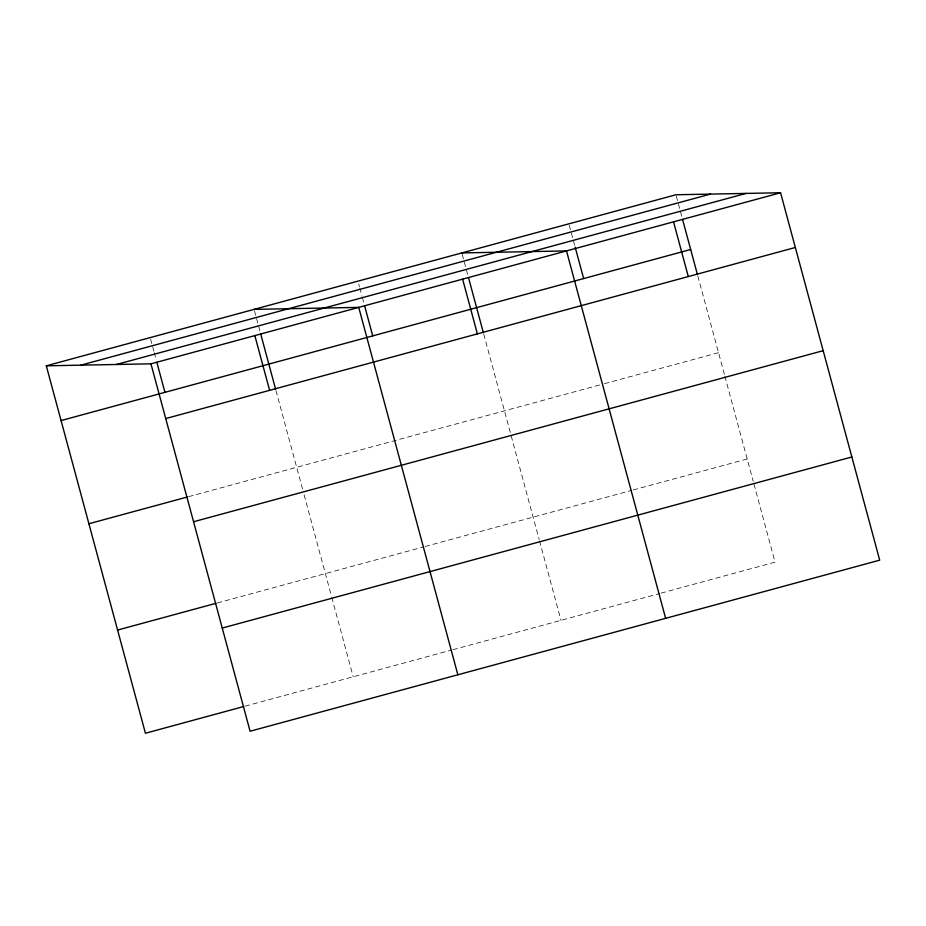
<?xml version="1.0" encoding="UTF-8"?>
<svg xmlns="http://www.w3.org/2000/svg" width="926" height="926" viewBox="0 0 926 926"><rect width="100%" height="100%" fill="white"/><g stroke="black" fill="none" stroke-linecap="round" stroke-linejoin="round"><path stroke-width="0.69" stroke-dasharray="4.63 3.47" d="M188.638 496.649L603.139 384.024M604.539 383.642L718.518 352.679M217.321 602.953L423.714 546.884M425.092 546.502L631.833 490.329M633.222 489.958L747.201 458.983M245.159 706.144L451.552 650.064M452.93 649.693L659.671 593.52M661.06 593.138L775.039 562.175L753.602 482.689M676.281 196.127L682.184 218.027M697.822 275.983L724.479 374.764M724.85 376.153L753.22 481.3M569.247 225.215L575.15 247.103M462.213 254.291L467.746 274.814M483.754 334.147L539.152 539.464M539.534 540.853L560.971 620.339M358.698 283.888L359.438 286.632M359.797 287.998L362.02 296.204M362.39 297.57L364.231 304.411M254.442 310.754L260.345 332.642M275.983 390.598L302.64 489.379M304.133 494.901L331.381 595.916M331.763 597.305L353.2 676.79M150.556 338.974L153.878 351.29M154.248 352.656L156.089 359.496"/><path stroke-width="1.39" d="M46.3 365.828L675.911 194.761L780.572 192.758L879.7 560.172L250.089 731.239L150.961 363.825L46.3 365.828L145.428 733.242L243.781 706.515M80.84 365.168L710.45 194.101M116.421 364.497L746.032 193.418M150.961 363.825L780.572 192.758M61.07 420.566L690.68 249.488M165.719 418.564L795.33 247.485M88.908 523.746L187.249 497.03M193.569 521.743L823.179 350.676M117.59 630.05L215.943 603.335M222.252 628.048L851.862 456.981M461.842 252.925L566.504 250.923L665.632 618.325M254.071 309.377L358.732 307.374L457.861 674.788M682.555 219.393L697.452 274.594M673.538 221.846L688.296 276.573M575.15 247.103L583.646 278.576M468.487 277.557L483.384 332.758M462.618 279.154L477.376 333.881M364.601 305.777L372.727 335.883M260.715 334.008L275.612 389.209M254.847 335.606L269.605 390.332M156.83 362.24L164.955 392.335"/></g></svg>
